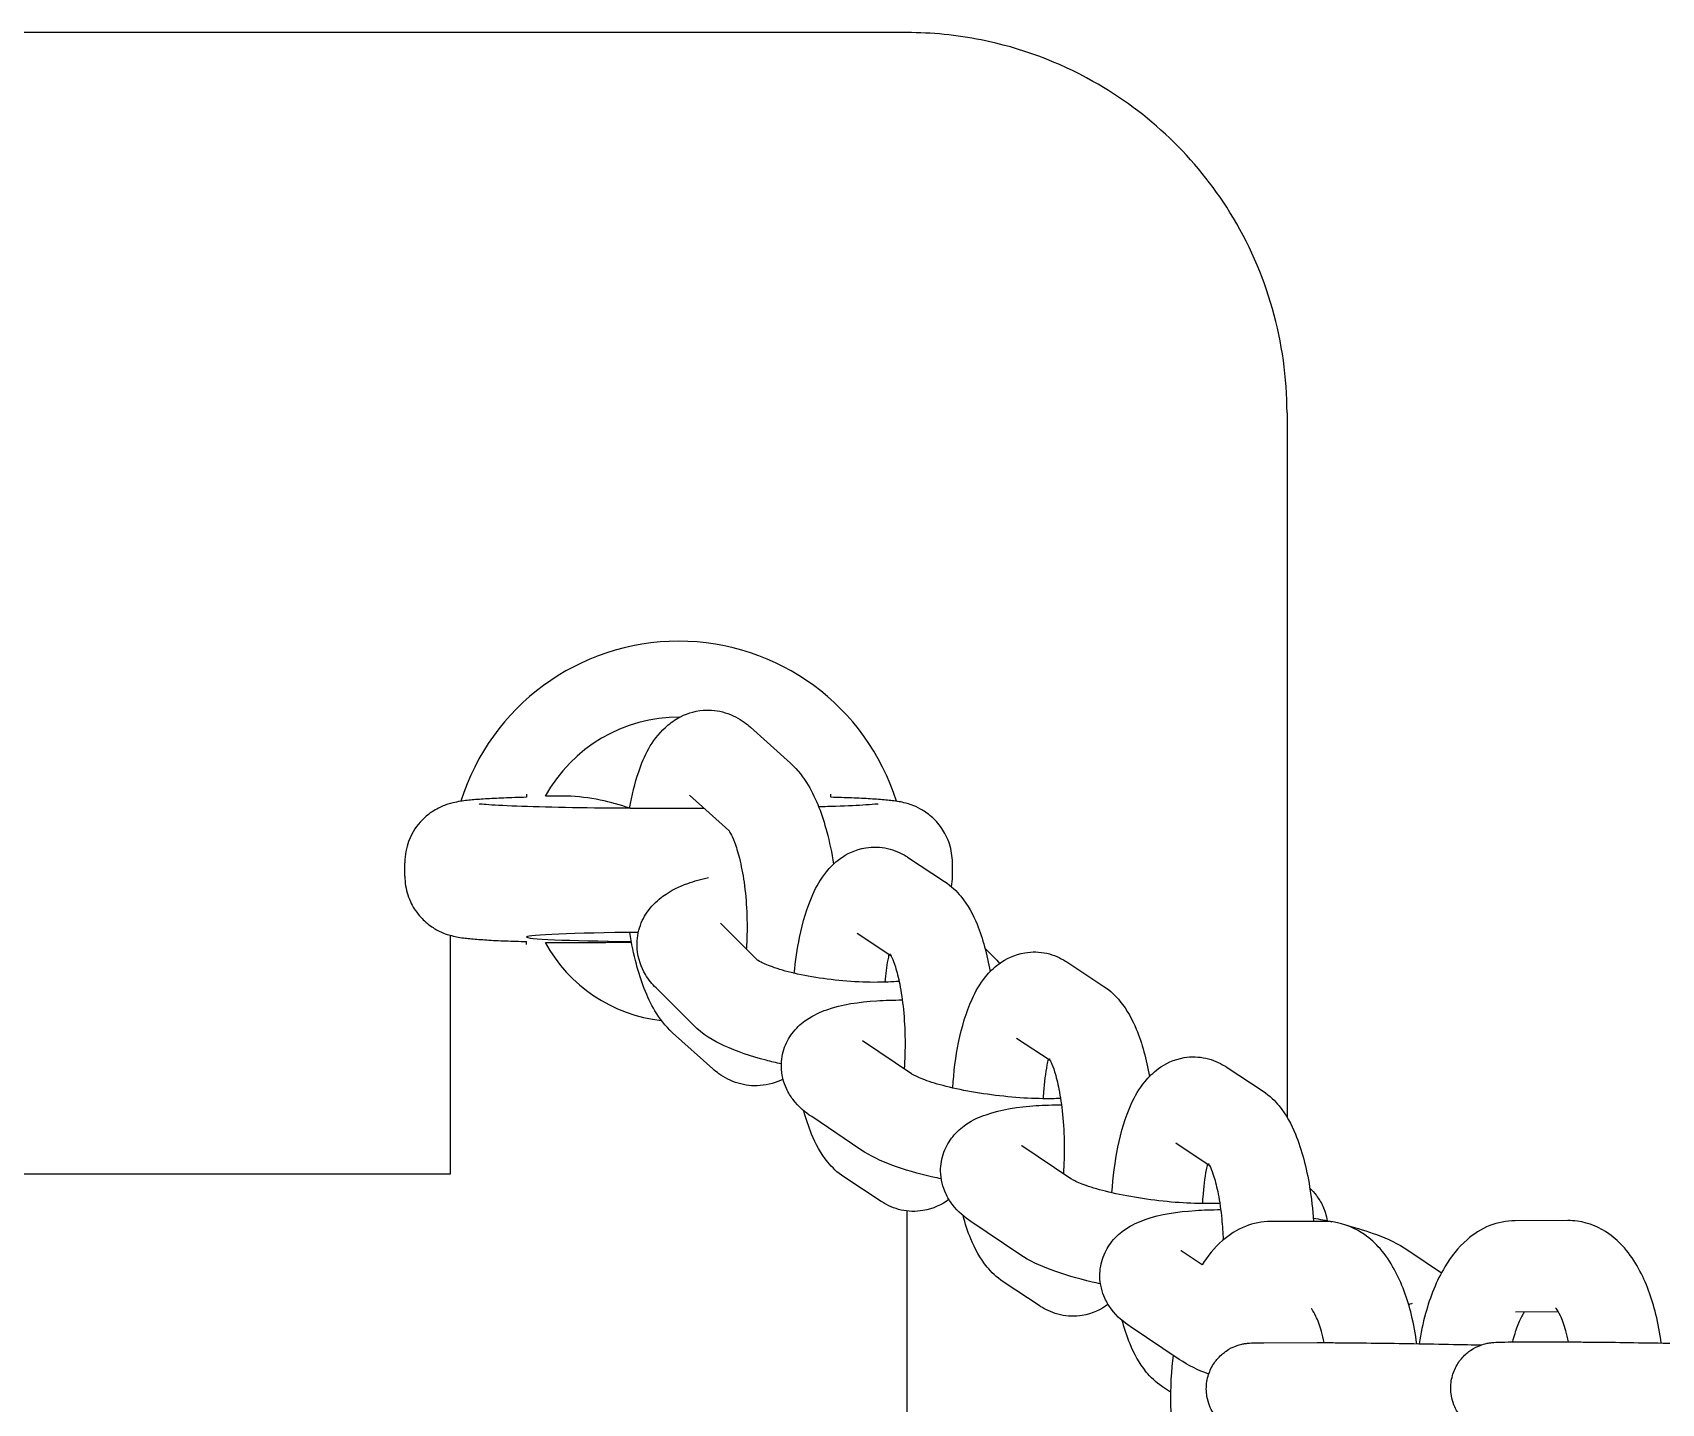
# Model space of a CAD drawing. Header units: millimetres. Extents: x 1060 to 4060, y 0 to 4400.
# Drawn here: x 2707.9 to 2815, y 2199.9 to 2290 of the extents above; entities that cross this region are included whole.
import ezdxf

# ---------------------------------------------------------------- set-up
doc = ezdxf.new("R2010")
doc.units = ezdxf.units.MM
doc.layers.add('AM_4', color=3, linetype='Continuous', lineweight=25)

msp = doc.modelspace()

# ---------------------------------------------------------------- linework, layer by layer
at = {"layer": 'AM_4'}
for p, q in [((2765.38, 2290), (2355.38, 2290)), ((2790.38, 2265), (2790.38, 2218.71)), ((2755.1, 2244.35), (2757.74, 2241.98)), ((2740.38, 2239.94), (2740.38, 2239.74)), ((2751.09, 2239.89), (2753.69, 2237.55)), ((2760.38, 2239.74), (2760.38, 2239.94)), ((2732.38, 2234.56), (2732.38, 2235.44)), ((2765.43, 2235.81), (2767.87, 2234.2)), ((2768.38, 2234.56), (2768.38, 2235.44)), ((2735.38, 2215), (2735.38, 2230.67)), ((2755.54, 2229.06), (2753.14, 2231.46)), ((2762.13, 2230.8), (2764.33, 2229.35)), ((2740.38, 2230.06), (2740.38, 2230.26)), ((2770.52, 2229.82), (2771.1, 2229.24)), ((2775.9, 2228.92), (2778.34, 2227.31)), ((2751.33, 2224.78), (2748.9, 2227.21)), ((2752.63, 2221.89), (2749.99, 2224.26)), ((2765.7, 2221.56), (2762.48, 2223.73)), ((2772.6, 2223.91), (2774.8, 2222.46)), ((2786.37, 2222.03), (2788.81, 2220.42)), ((2762.35, 2216.58), (2759.13, 2218.75)), ((2776.17, 2214.67), (2772.94, 2216.84)), ((2783.07, 2217.02), (2785.27, 2215.56)), ((2685.38, 2215), (2735.38, 2215)), ((2763.69, 2213.18), (2761.25, 2214.79)), ((2765.38, 2212.55), (2765.38, 2180.42)), ((2772.82, 2209.69), (2769.6, 2211.86)), ((2792.77, 2211.87), (2789.31, 2211.86)), ((2808.84, 2211.92), (2805.38, 2211.91)), ((2784.8, 2209.01), (2783.41, 2209.94)), ((2798.32, 2209.98), (2800.53, 2208.49)), ((2774.16, 2206.29), (2771.72, 2207.9)), ((2783.29, 2202.8), (2780.07, 2204.96)), ((2792.15, 2205.87), (2792.09, 2205.87)), ((2808.22, 2205.92), (2805.4, 2205.91)), ((2788.85, 2203.89), (2792.35, 2203.9)), ((2804.92, 2203.94), (2808.42, 2203.95)), ((2782.72, 2200.65), (2782.19, 2201))]:
    msp.add_line(p, q, dxfattribs=at)
for radius, start, end in [(15, 17.3756, 162.6213), (10, 89.6374, 151.2305), (10, 208.7695, 263.5982)]:
    msp.add_arc((2750.38, 2235), radius, start, end, dxfattribs=at)
msp.add_ellipse((2750.38, 2230.56), major_axis=(-10, 0), ratio=0.031189, start_param=4.980516, end_param=7.53808, dxfattribs=at)
for points, knots in [([(2790.38, 2265), (2790.38, 2269.62), (2789.08, 2274.23), (2784.41, 2281.75), (2781.29, 2284.74), (2775.33, 2288.08), (2772.86, 2289), (2768.66, 2289.84), (2767.01, 2290), (2765.38, 2290)], [-3.132207, -3.132207, -3.132207, -3.132207, -2.020273, -2.020273, -1.017967, -1.017967, -0.391526, -0.391526, 0, 0, 0, 0]), ([(2747.16, 2239.01), (2747.31, 2239.86), (2747.5, 2240.67), (2748.12, 2242.47), (2748.56, 2243.45), (2749.75, 2244.55), (2750.02, 2244.76), (2750.8, 2245.21), (2751.38, 2245.41), (2752.49, 2245.5), (2752.99, 2245.44), (2753.93, 2245.15), (2754.35, 2244.92), (2754.84, 2244.57), (2754.98, 2244.46), (2755.1, 2244.35)], [4.959149, 4.959149, 4.959149, 4.959149, 5.267407, 5.267407, 5.700387, 5.700387, 5.8058, 5.8058, 5.962333, 5.962333, 6.088143, 6.088143, 6.226376, 6.226376, 6.283185, 6.283185, 6.283185, 6.283185]), ([(2757.74, 2241.98), (2758.24, 2241.53), (2758.6, 2241.04), (2759.45, 2239.61), (2759.82, 2238.6), (2760.3, 2236.8), (2760.45, 2236.09), (2760.57, 2235.35)], [6.2831853, 6.2831853, 6.2831853, 6.2831853, 6.5144138, 6.5144138, 6.9352351, 6.9352351, 7.1896838, 7.1896838, 7.1896838, 7.1896838]), ([(2740.38, 2239.74), (2739.85, 2239.73), (2739.35, 2239.71), (2738.45, 2239.67), (2738.04, 2239.65), (2737.31, 2239.61), (2736.99, 2239.58), (2736.39, 2239.53), (2736.15, 2239.5), (2735.64, 2239.4), (2735.48, 2239.37), (2735.04, 2239.23), (2734.83, 2239.16), (2734.24, 2238.84), (2733.92, 2238.66), (2733.21, 2237.92), (2732.87, 2237.48), (2732.48, 2236.44), (2732.39, 2235.95), (2732.38, 2235.45), (2732.38, 2235.45), (2732.38, 2235.44)], [-2.3585756, -2.3585756, -2.3585756, -2.3585756, -2.2010197, -2.2010197, -2.0434639, -2.0434639, -1.885908, -1.885908, -1.7283522, -1.7283522, -1.6667975, -1.6667975, -1.6276714, -1.6276714, -1.6006443, -1.6006443, -1.5824136, -1.5824136, -1.57101, -1.57101, -1.5707963, -1.5707963, -1.5707963, -1.5707963]), ([(2752.07, 2239), (2751.09, 2239), (2750.09, 2239), (2747.64, 2239.01), (2746.2, 2239.02), (2743.53, 2239.05), (2742.29, 2239.08), (2740.15, 2239.14), (2739.24, 2239.17), (2737.91, 2239.24), (2737.44, 2239.28), (2737.28, 2239.3), (2737.27, 2239.3), (2737.27, 2239.3)], [-0.122182, -0.122182, -0.122182, -0.122182, 0.092595, 0.092595, 0.409533, 0.409533, 0.725166, 0.725166, 1.035537, 1.035537, 1.32169, 1.32169, 1.364269, 1.364269, 1.364269, 1.364269]), ([(2763.5, 2239.3), (2763.5, 2239.3), (2763.46, 2239.3), (2763.27, 2239.28), (2763.01, 2239.26), (2762.19, 2239.2), (2761.51, 2239.17), (2760.35, 2239.13), (2759.98, 2239.12), (2759.59, 2239.11)], [-1.3642689, -1.3642689, -1.3642689, -1.3642689, -1.2899383, -1.2899383, -1.1129419, -1.1129419, -0.8437197, -0.8437197, -0.7285116, -0.7285116, -0.7285116, -0.7285116]), ([(2768.38, 2235.44), (2768.38, 2235.87), (2768.31, 2236.3), (2768.06, 2237.08), (2767.87, 2237.42), (2767.45, 2238.04), (2767.22, 2238.28), (2766.72, 2238.72), (2766.48, 2238.86), (2766.05, 2239.1), (2765.88, 2239.17), (2765.56, 2239.29), (2765.43, 2239.32), (2765.14, 2239.4), (2765.01, 2239.43), (2764.55, 2239.51), (2764.3, 2239.53), (2763.7, 2239.59), (2763.37, 2239.61), (2762.62, 2239.66), (2762.2, 2239.68), (2761.33, 2239.71), (2760.87, 2239.73), (2760.38, 2239.74)], [1.5707963, 1.5707963, 1.5707963, 1.5707963, 1.5808358, 1.5808358, 1.5918964, 1.5918964, 1.6063089, 1.6063089, 1.627105, 1.627105, 1.6540314, 1.6540314, 1.6872552, 1.6872552, 1.7419802, 1.7419802, 1.8995361, 1.8995361, 2.0570919, 2.0570919, 2.2146478, 2.2146478, 2.3585756, 2.3585756, 2.3585756, 2.3585756]), ([(2753.67, 2237.57), (2753.67, 2237.57), (2753.68, 2237.57), (2753.7, 2237.54), (2753.74, 2237.47), (2753.87, 2237.23), (2753.96, 2237.03), (2754.16, 2236.5), (2754.28, 2236.14), (2754.49, 2235.26), (2754.6, 2234.72), (2754.77, 2233.54), (2754.83, 2232.88), (2754.89, 2231.54), (2754.89, 2230.85), (2754.85, 2230.05), (2754.84, 2229.9), (2754.83, 2229.76)], [6.379022, 6.379022, 6.379022, 6.379022, 6.415649, 6.415649, 6.565133, 6.565133, 6.748764, 6.748764, 6.972715, 6.972715, 7.230173, 7.230173, 7.507661, 7.507661, 7.792432, 7.792432, 7.85553, 7.85553, 7.85553, 7.85553]), ([(2757.98, 2228.17), (2758.06, 2228.99), (2758.18, 2229.78), (2758.54, 2231.55), (2758.81, 2232.49), (2759.44, 2233.87), (2759.71, 2234.37), (2760.34, 2235.14), (2760.62, 2235.43), (2761.42, 2236.02), (2762.01, 2236.31), (2763.15, 2236.49), (2763.65, 2236.48), (2764.58, 2236.27), (2764.99, 2236.09), (2765.37, 2235.85), (2765.4, 2235.83), (2765.43, 2235.81)], [4.836701, 4.836701, 4.836701, 4.836701, 5.116632, 5.116632, 5.502218, 5.502218, 5.729745, 5.729745, 5.866728, 5.866728, 6.035126, 6.035126, 6.152524, 6.152524, 6.272728, 6.272728, 6.283185, 6.283185, 6.283185, 6.283185]), ([(2732.38, 2234.56), (2732.38, 2234.13), (2732.46, 2233.7), (2732.71, 2232.92), (2732.89, 2232.58), (2733.31, 2231.96), (2733.55, 2231.72), (2734.05, 2231.28), (2734.28, 2231.14), (2734.71, 2230.9), (2734.89, 2230.83), (2735.21, 2230.71), (2735.34, 2230.68), (2735.63, 2230.6), (2735.76, 2230.57), (2736.22, 2230.49), (2736.47, 2230.47), (2737.07, 2230.41), (2737.4, 2230.39), (2738.14, 2230.34), (2738.56, 2230.32), (2739.44, 2230.29), (2739.89, 2230.27), (2740.38, 2230.26)], [1.5707963, 1.5707963, 1.5707963, 1.5707963, 1.5808358, 1.5808358, 1.5918964, 1.5918964, 1.6063089, 1.6063089, 1.627105, 1.627105, 1.6540314, 1.6540314, 1.6872552, 1.6872552, 1.7419802, 1.7419802, 1.8995361, 1.8995361, 2.0570919, 2.0570919, 2.2146478, 2.2146478, 2.3585756, 2.3585756, 2.3585756, 2.3585756]), ([(2748.9, 2227.21), (2748.65, 2227.46), (2748.41, 2227.74), (2747.93, 2228.55), (2747.71, 2229.13), (2747.62, 2230.24), (2747.68, 2230.73), (2747.95, 2231.6), (2748.16, 2231.99), (2748.7, 2232.71), (2749.03, 2233), (2749.9, 2233.64), (2750.43, 2233.88), (2751.42, 2234.24), (2751.87, 2234.36), (2752.34, 2234.46)], [3.141593, 3.141593, 3.141593, 3.141593, 3.266577, 3.266577, 3.422543, 3.422543, 3.532446, 3.532446, 3.644514, 3.644514, 3.787995, 3.787995, 4.029777, 4.029777, 4.221569, 4.221569, 4.221569, 4.221569]), ([(2767.87, 2234.2), (2768.32, 2233.91), (2768.66, 2233.57), (2769.41, 2232.64), (2769.73, 2232.04), (2770.39, 2230.45), (2770.66, 2229.41), (2770.86, 2228.29)], [0, 0, 0, 0, 0.1603759, 0.1603759, 0.4419746, 0.4419746, 0.8519255, 0.8519255, 0.8519255, 0.8519255]), ([(2768.32, 2233.87), (2768.36, 2234.08), (2768.38, 2234.31), (2768.38, 2234.55), (2768.38, 2234.55), (2768.38, 2234.56)], [-1.576303482, -1.576303482, -1.576303482, -1.576303482, -1.571009978, -1.571009978, -1.570796327, -1.570796327, -1.570796327, -1.570796327]), ([(2749.99, 2224.26), (2749.49, 2224.72), (2749.13, 2225.2), (2748.28, 2226.63), (2747.91, 2227.65), (2747.43, 2229.43), (2747.29, 2230.13), (2747.17, 2230.86)], [3.1415927, 3.1415927, 3.1415927, 3.1415927, 3.3728212, 3.3728212, 3.7936425, 3.7936425, 4.0439034, 4.0439034, 4.0439034, 4.0439034]), ([(2768.4, 2220.64), (2768.47, 2221.68), (2768.6, 2222.69), (2769, 2224.66), (2769.28, 2225.6), (2769.9, 2226.98), (2770.18, 2227.47), (2770.81, 2228.25), (2771.09, 2228.54), (2771.89, 2229.12), (2772.47, 2229.41), (2773.62, 2229.6), (2774.12, 2229.59), (2775.05, 2229.38), (2775.46, 2229.19), (2775.84, 2228.96), (2775.87, 2228.94), (2775.9, 2228.92)], [4.763537, 4.763537, 4.763537, 4.763537, 5.116632, 5.116632, 5.502218, 5.502218, 5.729745, 5.729745, 5.866728, 5.866728, 6.035126, 6.035126, 6.152524, 6.152524, 6.272728, 6.272728, 6.283185, 6.283185, 6.283185, 6.283185]), ([(2764.88, 2227.64), (2764.65, 2227.62), (2764.4, 2227.61), (2763.55, 2227.57), (2762.9, 2227.57), (2761.54, 2227.64), (2760.83, 2227.7), (2759.47, 2227.88), (2758.81, 2227.99), (2757.63, 2228.25), (2757.12, 2228.39), (2756.31, 2228.67), (2756.01, 2228.8), (2755.64, 2228.98), (2755.55, 2229.05), (2755.53, 2229.06), (2755.53, 2229.06), (2755.53, 2229.06)], [7.657439, 7.657439, 7.657439, 7.657439, 7.772315, 7.772315, 8.048916, 8.048916, 8.336457, 8.336457, 8.62356, 8.62356, 8.897854, 8.897854, 9.140826, 9.140826, 9.330867, 9.330867, 9.349601, 9.349601, 9.349601, 9.349601]), ([(2763.96, 2227.59), (2764.01, 2228.11), (2764.07, 2228.6), (2764.18, 2229.18), (2764.2, 2229.3), (2764.23, 2229.42)], [4.8345879, 4.8345879, 4.8345879, 4.8345879, 5.065966, 5.065966, 5.1331897, 5.1331897, 5.1331897, 5.1331897]), ([(2764.27, 2229.45), (2764.27, 2229.45), (2764.28, 2229.45), (2764.3, 2229.41), (2764.35, 2229.33), (2764.47, 2229.06), (2764.55, 2228.85), (2764.73, 2228.28), (2764.83, 2227.89), (2765.01, 2226.95), (2765.1, 2226.39), (2765.22, 2225.15), (2765.26, 2224.48), (2765.27, 2223.16), (2765.25, 2222.51), (2765.21, 2221.89)], [6.485752, 6.485752, 6.485752, 6.485752, 6.533161, 6.533161, 6.681119, 6.681119, 6.867134, 6.867134, 7.095649, 7.095649, 7.357651, 7.357651, 7.638562, 7.638562, 7.904581, 7.904581, 7.904581, 7.904581]), ([(2759.13, 2218.75), (2758.71, 2219.03), (2758.3, 2219.36), (2757.74, 2220.09), (2757.6, 2220.32), (2757.28, 2221), (2757.14, 2221.51), (2757.13, 2222.48), (2757.21, 2222.92), (2757.5, 2223.71), (2757.71, 2224.05), (2758.21, 2224.68), (2758.51, 2224.92), (2759.26, 2225.44), (2759.69, 2225.63), (2761.15, 2226.14), (2762.21, 2226.29), (2763.95, 2226.4), (2764.51, 2226.42), (2765.08, 2226.42)], [3.141593, 3.141593, 3.141593, 3.141593, 3.352582, 3.352582, 3.430529, 3.430529, 3.546557, 3.546557, 3.636469, 3.636469, 3.729959, 3.729959, 3.849169, 3.849169, 4.044566, 4.044566, 4.51217, 4.51217, 4.71866, 4.71866, 4.71866, 4.71866]), ([(2778.34, 2227.31), (2778.79, 2227.02), (2779.12, 2226.68), (2779.88, 2225.75), (2780.2, 2225.14), (2780.86, 2223.55), (2781.13, 2222.52), (2781.33, 2221.39)], [0, 0, 0, 0, 0.1603759, 0.1603759, 0.4419746, 0.4419746, 0.8519255, 0.8519255, 0.8519255, 0.8519255]), ([(2757.14, 2222.22), (2756.79, 2222.29), (2756.46, 2222.37), (2755.13, 2222.71), (2754.21, 2223.02), (2752.65, 2223.75), (2751.97, 2224.14), (2751.33, 2224.78)], [8.5954795, 8.5954795, 8.5954795, 8.5954795, 8.7194134, 8.7194134, 9.0947844, 9.0947844, 9.424778, 9.424778, 9.424778, 9.424778]), ([(2774.37, 2219.93), (2774.37, 2220.07), (2774.38, 2220.21), (2774.44, 2221), (2774.52, 2221.61), (2774.64, 2222.28), (2774.67, 2222.41), (2774.69, 2222.53)], [4.7234368, 4.7234368, 4.7234368, 4.7234368, 4.7840449, 4.7840449, 5.065966, 5.065966, 5.1331897, 5.1331897, 5.1331897, 5.1331897]), ([(2774.74, 2222.56), (2774.74, 2222.56), (2774.75, 2222.56), (2774.77, 2222.51), (2774.82, 2222.44), (2774.94, 2222.17), (2775.02, 2221.96), (2775.2, 2221.38), (2775.3, 2220.99), (2775.48, 2220.06), (2775.56, 2219.5), (2775.69, 2218.26), (2775.72, 2217.58), (2775.74, 2216.26), (2775.72, 2215.62), (2775.68, 2215)], [6.485752, 6.485752, 6.485752, 6.485752, 6.533161, 6.533161, 6.681119, 6.681119, 6.867134, 6.867134, 7.095649, 7.095649, 7.357651, 7.357651, 7.638562, 7.638562, 7.904581, 7.904581, 7.904581, 7.904581]), ([(2778.87, 2213.74), (2778.94, 2214.79), (2779.07, 2215.8), (2779.47, 2217.77), (2779.74, 2218.71), (2780.37, 2220.09), (2780.65, 2220.58), (2781.28, 2221.35), (2781.56, 2221.64), (2782.36, 2222.23), (2782.94, 2222.52), (2784.09, 2222.71), (2784.59, 2222.69), (2785.51, 2222.49), (2785.93, 2222.3), (2786.31, 2222.07), (2786.34, 2222.05), (2786.37, 2222.03)], [4.763537, 4.763537, 4.763537, 4.763537, 5.116632, 5.116632, 5.502218, 5.502218, 5.729745, 5.729745, 5.866728, 5.866728, 6.035126, 6.035126, 6.152524, 6.152524, 6.272728, 6.272728, 6.283185, 6.283185, 6.283185, 6.283185]), ([(2757.25, 2221.22), (2756.81, 2220.99), (2756.29, 2220.83), (2755.24, 2220.75), (2754.74, 2220.81), (2753.8, 2221.09), (2753.38, 2221.32), (2752.89, 2221.67), (2752.76, 2221.78), (2752.63, 2221.89)], [8.9637824, 8.9637824, 8.9637824, 8.9637824, 9.1039252, 9.1039252, 9.2297359, 9.2297359, 9.3679682, 9.3679682, 9.424778, 9.424778, 9.424778, 9.424778]), ([(2775.49, 2219.94), (2775.13, 2219.93), (2774.73, 2219.92), (2773.68, 2219.94), (2772.99, 2219.97), (2771.58, 2220.1), (2770.85, 2220.19), (2769.46, 2220.41), (2768.79, 2220.54), (2767.62, 2220.82), (2767.11, 2220.97), (2766.34, 2221.24), (2766.06, 2221.37), (2765.78, 2221.51), (2765.72, 2221.55), (2765.7, 2221.56)], [1.443936, 1.443936, 1.443936, 1.443936, 1.626309, 1.626309, 1.909862, 1.909862, 2.202255, 2.202255, 2.492842, 2.492842, 2.769177, 2.769177, 3.010404, 3.010404, 3.141593, 3.141593, 3.141593, 3.141593]), ([(2788.81, 2220.42), (2789.26, 2220.12), (2789.59, 2219.79), (2790.35, 2218.86), (2790.67, 2218.25), (2791.36, 2216.56), (2791.66, 2215.4), (2791.98, 2213.41), (2792.07, 2212.65), (2792.12, 2211.87)], [0, 0, 0, 0, 0.160376, 0.160376, 0.441975, 0.441975, 0.895816, 0.895816, 1.156864, 1.156864, 1.156864, 1.156864]), ([(2761.25, 2214.79), (2760.8, 2215.08), (2760.47, 2215.42), (2759.71, 2216.35), (2759.39, 2216.96), (2758.92, 2218.09), (2758.76, 2218.6), (2758.61, 2219.14)], [3.1415927, 3.1415927, 3.1415927, 3.1415927, 3.3019685, 3.3019685, 3.5835673, 3.5835673, 3.7961096, 3.7961096, 3.7961096, 3.7961096]), ([(2769.6, 2211.86), (2769.18, 2212.14), (2768.76, 2212.46), (2768.21, 2213.2), (2768.07, 2213.43), (2767.75, 2214.11), (2767.61, 2214.62), (2767.6, 2215.59), (2767.68, 2216.03), (2767.97, 2216.82), (2768.18, 2217.16), (2768.68, 2217.78), (2768.98, 2218.03), (2769.73, 2218.55), (2770.16, 2218.73), (2771.62, 2219.24), (2772.68, 2219.39), (2774.42, 2219.51), (2774.98, 2219.53), (2775.55, 2219.53)], [3.141593, 3.141593, 3.141593, 3.141593, 3.352582, 3.352582, 3.430529, 3.430529, 3.546557, 3.546557, 3.636469, 3.636469, 3.729959, 3.729959, 3.849169, 3.849169, 4.044566, 4.044566, 4.51217, 4.51217, 4.71866, 4.71866, 4.71866, 4.71866]), ([(2767.65, 2214.66), (2767.46, 2214.7), (2767.28, 2214.74), (2766.13, 2215), (2765.22, 2215.26), (2763.66, 2215.85), (2762.99, 2216.15), (2762.35, 2216.58)], [2.3855529, 2.3855529, 2.3855529, 2.3855529, 2.452411, 2.452411, 2.8138479, 2.8138479, 3.1415927, 3.1415927, 3.1415927, 3.1415927]), ([(2784.83, 2213.04), (2784.84, 2213.18), (2784.85, 2213.32), (2784.91, 2214.11), (2784.99, 2214.72), (2785.11, 2215.39), (2785.14, 2215.52), (2785.16, 2215.64)], [4.7234368, 4.7234368, 4.7234368, 4.7234368, 4.7840449, 4.7840449, 5.065966, 5.065966, 5.1331897, 5.1331897, 5.1331897, 5.1331897]), ([(2785.21, 2215.67), (2785.21, 2215.67), (2785.21, 2215.66), (2785.24, 2215.62), (2785.29, 2215.54), (2785.41, 2215.28), (2785.49, 2215.06), (2785.67, 2214.49), (2785.77, 2214.1), (2785.95, 2213.17), (2786.03, 2212.6), (2786.13, 2211.57), (2786.17, 2211.11), (2786.18, 2210.65)], [6.485752, 6.485752, 6.485752, 6.485752, 6.533161, 6.533161, 6.681119, 6.681119, 6.867134, 6.867134, 7.095649, 7.095649, 7.357651, 7.357651, 7.550591, 7.550591, 7.550591, 7.550591]), ([(2785.96, 2213.05), (2785.59, 2213.04), (2785.2, 2213.03), (2784.15, 2213.05), (2783.46, 2213.08), (2782.05, 2213.2), (2781.32, 2213.29), (2779.92, 2213.52), (2779.26, 2213.65), (2778.09, 2213.93), (2777.58, 2214.08), (2776.81, 2214.35), (2776.53, 2214.48), (2776.25, 2214.62), (2776.19, 2214.66), (2776.17, 2214.67)], [1.443936, 1.443936, 1.443936, 1.443936, 1.626309, 1.626309, 1.909862, 1.909862, 2.202255, 2.202255, 2.492842, 2.492842, 2.769177, 2.769177, 3.010404, 3.010404, 3.141593, 3.141593, 3.141593, 3.141593]), ([(2791.87, 2214.06), (2792.02, 2213.92), (2792.17, 2213.75), (2792.46, 2213.36), (2792.61, 2213.13), (2792.86, 2212.58), (2792.97, 2212.26), (2793.02, 2211.91)], [0.1360611, 0.1360611, 0.1360611, 0.1360611, 0.2109896, 0.2109896, 0.288936, 0.288936, 0.3683037, 0.3683037, 0.3683037, 0.3683037]), ([(2768.15, 2213.31), (2768.15, 2213.31), (2768.15, 2213.3), (2767.7, 2212.97), (2767.12, 2212.69), (2765.97, 2212.5), (2765.47, 2212.51), (2764.55, 2212.72), (2764.13, 2212.91), (2763.75, 2213.14), (2763.72, 2213.16), (2763.69, 2213.18)], [2.7237551, 2.7237551, 2.7237551, 2.7237551, 2.7251349, 2.7251349, 2.8935333, 2.8935333, 3.010931, 3.010931, 3.131135, 3.131135, 3.1415927, 3.1415927, 3.1415927, 3.1415927]), ([(2780.07, 2204.96), (2779.65, 2205.24), (2779.23, 2205.57), (2778.68, 2206.31), (2778.53, 2206.54), (2778.22, 2207.22), (2778.08, 2207.73), (2778.07, 2208.7), (2778.15, 2209.14), (2778.44, 2209.92), (2778.65, 2210.27), (2779.15, 2210.89), (2779.45, 2211.14), (2780.19, 2211.65), (2780.63, 2211.84), (2782.08, 2212.35), (2783.15, 2212.5), (2784.89, 2212.62), (2785.44, 2212.64), (2786.02, 2212.64)], [3.141593, 3.141593, 3.141593, 3.141593, 3.352582, 3.352582, 3.430529, 3.430529, 3.546557, 3.546557, 3.636469, 3.636469, 3.729959, 3.729959, 3.849169, 3.849169, 4.044566, 4.044566, 4.51217, 4.51217, 4.71866, 4.71866, 4.71866, 4.71866]), ([(2771.72, 2207.9), (2771.27, 2208.19), (2770.94, 2208.53), (2770.18, 2209.45), (2769.86, 2210.06), (2769.39, 2211.2), (2769.22, 2211.71), (2769.08, 2212.25)], [3.1415927, 3.1415927, 3.1415927, 3.1415927, 3.3019685, 3.3019685, 3.5835673, 3.5835673, 3.7961096, 3.7961096, 3.7961096, 3.7961096]), ([(2789.31, 2211.86), (2788.73, 2211.86), (2788.16, 2211.74), (2787.07, 2211.31), (2786.57, 2210.98), (2785.59, 2210.14), (2785.16, 2209.59), (2784.8, 2209.01)], [3.1415927, 3.1415927, 3.1415927, 3.1415927, 3.3069425, 3.3069425, 3.4970833, 3.4970833, 3.7455743, 3.7455743, 3.7455743, 3.7455743]), ([(2798.91, 2203.83), (2798.82, 2204.47), (2798.71, 2205.1), (2798.3, 2206.8), (2797.93, 2207.81), (2797.16, 2209.21), (2796.86, 2209.66), (2796.2, 2210.41), (2795.86, 2210.72), (2794.9, 2211.4), (2794.18, 2211.72), (2793.19, 2211.86), (2792.98, 2211.87), (2792.77, 2211.87)], [1.910215, 1.910215, 1.910215, 1.910215, 2.123198, 2.123198, 2.504819, 2.504819, 2.699977, 2.699977, 2.854714, 2.854714, 3.081733, 3.081733, 3.141593, 3.141593, 3.141593, 3.141593]), ([(2794.31, 2211.61), (2795, 2211.42), (2795.66, 2211.22), (2797.01, 2210.72), (2797.68, 2210.41), (2798.32, 2209.98)], [5.6866793, 5.6866793, 5.6866793, 5.6866793, 5.9554406, 5.9554406, 6.2831853, 6.2831853, 6.2831853, 6.2831853]), ([(2805.38, 2211.91), (2804.8, 2211.91), (2804.23, 2211.79), (2803.13, 2211.36), (2802.64, 2211.03), (2801.61, 2210.14), (2801.15, 2209.53), (2800.2, 2207.96), (2799.79, 2206.92), (2799.31, 2205.17), (2799.17, 2204.5), (2799.06, 2203.83)], [3.141593, 3.141593, 3.141593, 3.141593, 3.306943, 3.306943, 3.497083, 3.497083, 3.769899, 3.769899, 4.1626, 4.1626, 4.386601, 4.386601, 4.386601, 4.386601]), ([(2814.98, 2203.87), (2814.89, 2204.52), (2814.78, 2205.15), (2814.36, 2206.84), (2814, 2207.86), (2813.23, 2209.25), (2812.93, 2209.7), (2812.27, 2210.45), (2811.93, 2210.77), (2810.97, 2211.45), (2810.25, 2211.77), (2809.26, 2211.91), (2809.05, 2211.92), (2808.84, 2211.92)], [1.910215, 1.910215, 1.910215, 1.910215, 2.123198, 2.123198, 2.504819, 2.504819, 2.699977, 2.699977, 2.854714, 2.854714, 3.081733, 3.081733, 3.141593, 3.141593, 3.141593, 3.141593]), ([(2778.12, 2207.77), (2777.93, 2207.8), (2777.75, 2207.84), (2776.6, 2208.11), (2775.69, 2208.37), (2774.13, 2208.96), (2773.46, 2209.26), (2772.82, 2209.69)], [2.3855529, 2.3855529, 2.3855529, 2.3855529, 2.452411, 2.452411, 2.8138479, 2.8138479, 3.1415927, 3.1415927, 3.1415927, 3.1415927]), ([(2778.62, 2206.41), (2778.62, 2206.41), (2778.61, 2206.41), (2778.17, 2206.08), (2777.58, 2205.79), (2776.44, 2205.61), (2775.94, 2205.62), (2775.01, 2205.83), (2774.6, 2206.01), (2774.22, 2206.25), (2774.19, 2206.27), (2774.16, 2206.29)], [2.7237551, 2.7237551, 2.7237551, 2.7237551, 2.7251349, 2.7251349, 2.8935333, 2.8935333, 3.010931, 3.010931, 3.131135, 3.131135, 3.1415927, 3.1415927, 3.1415927, 3.1415927]), ([(2792.82, 2203.9), (2792.77, 2204.16), (2792.71, 2204.4), (2792.53, 2205.03), (2792.4, 2205.37), (2792.18, 2205.84), (2792.08, 2205.99), (2791.99, 2206.11), (2791.97, 2206.13), (2791.97, 2206.13)], [2.0518507, 2.0518507, 2.0518507, 2.0518507, 2.1867068, 2.1867068, 2.4319972, 2.4319972, 2.6429764, 2.6429764, 2.7558455, 2.7558455, 2.7558455, 2.7558455]), ([(2798.61, 2206.46), (2798.61, 2206.46), (2798.61, 2206.46), (2798.6, 2206.46), (2798.54, 2206.44), (2798.43, 2206.41), (2798.4, 2206.4), (2798.38, 2206.39)], [0.8315525, 0.8315525, 0.8315525, 0.8315525, 0.842862, 0.842862, 0.9731976, 0.9731976, 1.0064696, 1.0064696, 1.0064696, 1.0064696]), ([(2808.89, 2203.95), (2808.83, 2204.2), (2808.78, 2204.44), (2808.6, 2205.07), (2808.47, 2205.41), (2808.25, 2205.89), (2808.15, 2206.04), (2808.06, 2206.16), (2808.04, 2206.18), (2808.04, 2206.18)], [2.0518507, 2.0518507, 2.0518507, 2.0518507, 2.1867068, 2.1867068, 2.4319972, 2.4319972, 2.6429764, 2.6429764, 2.7558455, 2.7558455, 2.7558455, 2.7558455]), ([(2782.19, 2201), (2781.74, 2201.3), (2781.4, 2201.63), (2780.65, 2202.56), (2780.33, 2203.17), (2779.86, 2204.31), (2779.69, 2204.82), (2779.55, 2205.36)], [3.1415927, 3.1415927, 3.1415927, 3.1415927, 3.3019685, 3.3019685, 3.5835673, 3.5835673, 3.7961096, 3.7961096, 3.7961096, 3.7961096]), ([(2805.97, 2205.91), (2805.94, 2205.86), (2805.9, 2205.79), (2805.75, 2205.52), (2805.63, 2205.27), (2805.4, 2204.66), (2805.29, 2204.32), (2805.2, 2203.94)], [3.7221344, 3.7221344, 3.7221344, 3.7221344, 3.8031098, 3.8031098, 4.0098094, 4.0098094, 4.2106777, 4.2106777, 4.2106777, 4.2106777]), ([(2792.72, 2197.71), (2792.54, 2197.72), (2792.36, 2197.72), (2791.99, 2197.73), (2791.81, 2197.73), (2791.44, 2197.74), (2791.26, 2197.75), (2790.91, 2197.76), (2790.74, 2197.76), (2790.42, 2197.77), (2790.27, 2197.77), (2789.97, 2197.78), (2789.82, 2197.79), (2789.55, 2197.79), (2789.42, 2197.8), (2789.17, 2197.81), (2789.05, 2197.81), (2788.83, 2197.82), (2788.73, 2197.82), (2788.43, 2197.83), (2788.27, 2197.84), (2787.99, 2197.86), (2787.95, 2197.85), (2787.64, 2197.9), (2787.61, 2197.9), (2787.5, 2197.92), (2787.43, 2197.93), (2787.2, 2198), (2787.06, 2198.03), (2786.66, 2198.22), (2786.51, 2198.29), (2786.17, 2198.54), (2786.02, 2198.66), (2785.75, 2198.97), (2785.63, 2199.11), (2785.35, 2199.56), (2785.19, 2199.93), (2785.06, 2200.68), (2785.06, 2201.02), (2785.16, 2201.66), (2785.26, 2201.95), (2785.52, 2202.48), (2785.68, 2202.69), (2786.05, 2203.1), (2786.23, 2203.24), (2786.64, 2203.53), (2786.82, 2203.6), (2787.19, 2203.75), (2787.31, 2203.77), (2787.51, 2203.82), (2787.58, 2203.83), (2787.69, 2203.85), (2787.74, 2203.85), (2787.83, 2203.86), (2787.88, 2203.87), (2788.01, 2203.88), (2788.07, 2203.88), (2788.33, 2203.89), (2788.55, 2203.89), (2788.85, 2203.89)], [4.705753, 4.705753, 4.705753, 4.705753, 4.779405, 4.779405, 4.859462, 4.859462, 4.940532, 4.940532, 5.021573, 5.021573, 5.101555, 5.101555, 5.182633, 5.182633, 5.264671, 5.264671, 5.346611, 5.346611, 5.427455, 5.427455, 5.605423, 5.605423, 5.762502, 5.762502, 5.779226, 5.779226, 5.801284, 5.801284, 5.818902, 5.818902, 5.826595, 5.826595, 5.831198, 5.831198, 5.834156, 5.834156, 5.838588, 5.838588, 5.841842, 5.841842, 5.845045, 5.845045, 5.848872, 5.848872, 5.854309, 5.854309, 5.863509, 5.863509, 5.879757, 5.879757, 5.897373, 5.897373, 5.917703, 5.917703, 5.9505, 5.9505, 6.036777, 6.036777, 6.283185, 6.283185, 6.283185, 6.283185]), ([(2792.35, 2203.9), (2792.46, 2203.9), (2792.57, 2203.9), (2792.82, 2203.9), (2792.95, 2203.9), (2793.23, 2203.9), (2793.38, 2203.9), (2793.69, 2203.89), (2793.86, 2203.89), (2794.66, 2203.89), (2795.4, 2203.88), (2796.99, 2203.86), (2797.84, 2203.85), (2799.58, 2203.82), (2800.47, 2203.8), (2801.95, 2203.77), (2802.56, 2203.76), (2803.15, 2203.75)], [6.283185, 6.283185, 6.283185, 6.283185, 6.36959, 6.36959, 6.457335, 6.457335, 6.545175, 6.545175, 6.631809, 6.631809, 6.956634, 6.956634, 7.278533, 7.278533, 7.599738, 7.599738, 7.83238, 7.83238, 7.83238, 7.83238]), ([(2808.79, 2197.76), (2808.61, 2197.76), (2808.43, 2197.77), (2808.06, 2197.78), (2807.88, 2197.78), (2807.51, 2197.79), (2807.33, 2197.79), (2806.98, 2197.8), (2806.81, 2197.81), (2806.49, 2197.82), (2806.33, 2197.82), (2806.04, 2197.83), (2805.89, 2197.83), (2805.62, 2197.84), (2805.48, 2197.85), (2805.24, 2197.85), (2805.12, 2197.86), (2804.9, 2197.87), (2804.8, 2197.87), (2804.5, 2197.88), (2804.34, 2197.89), (2804.06, 2197.91), (2804.02, 2197.9), (2803.71, 2197.94), (2803.68, 2197.95), (2803.57, 2197.97), (2803.5, 2197.98), (2803.27, 2198.04), (2803.13, 2198.07), (2802.73, 2198.26), (2802.58, 2198.34), (2802.24, 2198.59), (2802.09, 2198.71), (2801.82, 2199.01), (2801.7, 2199.16), (2801.42, 2199.61), (2801.26, 2199.98), (2801.13, 2200.72), (2801.13, 2201.07), (2801.23, 2201.7), (2801.33, 2201.99), (2801.59, 2202.52), (2801.75, 2202.74), (2802.11, 2203.15), (2802.3, 2203.29), (2802.71, 2203.57), (2802.89, 2203.64), (2803.26, 2203.79), (2803.38, 2203.82), (2803.58, 2203.87), (2803.65, 2203.88), (2803.76, 2203.89), (2803.81, 2203.9), (2803.9, 2203.91), (2803.95, 2203.91), (2804.08, 2203.92), (2804.14, 2203.92), (2804.4, 2203.93), (2804.62, 2203.93), (2804.92, 2203.94)], [4.705753, 4.705753, 4.705753, 4.705753, 4.779405, 4.779405, 4.859462, 4.859462, 4.940532, 4.940532, 5.021573, 5.021573, 5.101555, 5.101555, 5.182633, 5.182633, 5.264671, 5.264671, 5.346611, 5.346611, 5.427455, 5.427455, 5.605423, 5.605423, 5.762502, 5.762502, 5.779226, 5.779226, 5.801284, 5.801284, 5.818902, 5.818902, 5.826595, 5.826595, 5.831198, 5.831198, 5.834156, 5.834156, 5.838588, 5.838588, 5.841842, 5.841842, 5.845045, 5.845045, 5.848872, 5.848872, 5.854309, 5.854309, 5.863509, 5.863509, 5.879757, 5.879757, 5.897373, 5.897373, 5.917703, 5.917703, 5.9505, 5.9505, 6.036777, 6.036777, 6.283185, 6.283185, 6.283185, 6.283185]), ([(2808.42, 2203.95), (2808.53, 2203.95), (2808.64, 2203.95), (2808.89, 2203.95), (2809.02, 2203.95), (2809.3, 2203.94), (2809.45, 2203.94), (2809.76, 2203.94), (2809.93, 2203.94), (2810.73, 2203.93), (2811.47, 2203.93), (2813.05, 2203.9), (2813.91, 2203.89), (2815.65, 2203.86), (2816.54, 2203.85), (2818.02, 2203.82), (2818.63, 2203.8), (2819.21, 2203.79)], [6.283185, 6.283185, 6.283185, 6.283185, 6.36959, 6.36959, 6.457335, 6.457335, 6.545175, 6.545175, 6.631809, 6.631809, 6.956634, 6.956634, 7.278533, 7.278533, 7.599738, 7.599738, 7.83238, 7.83238, 7.83238, 7.83238]), ([(2782.89, 2203.07), (2782.86, 2202.83), (2782.83, 2202.58), (2782.71, 2201.22), (2782.69, 2200.07), (2782.78, 2198.63), (2782.81, 2198.3), (2782.85, 2197.99)], [4.4641001, 4.4641001, 4.4641001, 4.4641001, 4.5422649, 4.5422649, 4.9030272, 4.9030272, 5.0073823, 5.0073823, 5.0073823, 5.0073823])]:
    msp.add_open_spline(points, degree=3, knots=knots, dxfattribs=at)
for points, weights in [([(2743.01, 2239.81), (2742.36, 2239.81), (2741.62, 2239.81)], [1.08893628835, 1.04643365264, 1]), ([(2741.62, 2230.19), (2745.23, 2230.21), (2747.28, 2230.21)], [1, 1.27487584532, 1.4119951036])]:
    msp.add_rational_spline(points, weights, degree=2, dxfattribs=at)
for points in [[(2747.17, 2239.03), (2745.98, 2239.41), (2744.54, 2239.8), (2743.01, 2239.81)], [(2771.1, 2229.24), (2771.23, 2229.11), (2771.36, 2228.97), (2771.48, 2228.82)], [(2763.96, 2227.66), (2764.01, 2227.63), (2764.06, 2227.61), (2764.1, 2227.59)], [(2762.48, 2223.73), (2762.47, 2223.73), (2762.47, 2223.74), (2762.47, 2223.74)], [(2772.94, 2216.84), (2772.94, 2216.84), (2772.93, 2216.84), (2772.93, 2216.84)], [(2792.11, 2212.08), (2792.52, 2212.01), (2792.93, 2211.93), (2793.33, 2211.84)], [(2783.41, 2209.94), (2783.41, 2209.95), (2783.4, 2209.95), (2783.4, 2209.95)], [(2785.23, 2201.83), (2784.53, 2202.09), (2783.9, 2202.39), (2783.29, 2202.8)]]:
    msp.add_open_spline(points, degree=3, dxfattribs=at)

doc.saveas('drawing.dxf')
